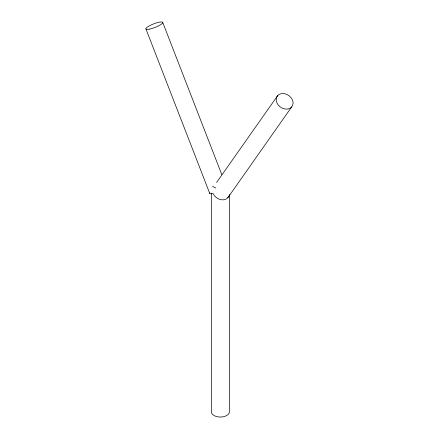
<?xml version="1.0" encoding="UTF-8"?>
<svg xmlns="http://www.w3.org/2000/svg" width="439" height="439" viewBox="0 0 439 439"><rect width="100%" height="100%" fill="white"/><g stroke="black" fill="none" stroke-linecap="round" stroke-linejoin="round"><path stroke-width="0.66" d="M213.255 193.851A9.021 7.117 35.1 0 0 227.83 197.759L228.818 196.184M216.614 182.465L277.646 95.636M227.83 197.759L291.622 107.006A9.021 7.117 35.1 0 0 285.24 93.858A9.021 7.117 35.1 0 0 277.042 103.099A9.021 7.117 35.1 0 0 291.622 107.006M162.699 22.323L221.794 174.629M145.946 28.99L209.738 193.401M229.394 194.466L229.394 411.842A9.021 5.208 0 0 1 220.373 417.05A9.021 5.208 0 0 1 211.351 411.842L211.351 193.094M215.862 188.007A9.021 5.208 0 0 1 212.558 186.103M212.92 193.588A9.021 1.904 -21.2 0 1 209.76 192.864M149.128 29.177A9.021 1.904 -21.2 0 0 162.682 22.866A9.021 1.904 -21.2 0 0 151.164 24.93A9.021 1.904 -21.2 0 0 149.128 29.177"/></g></svg>
